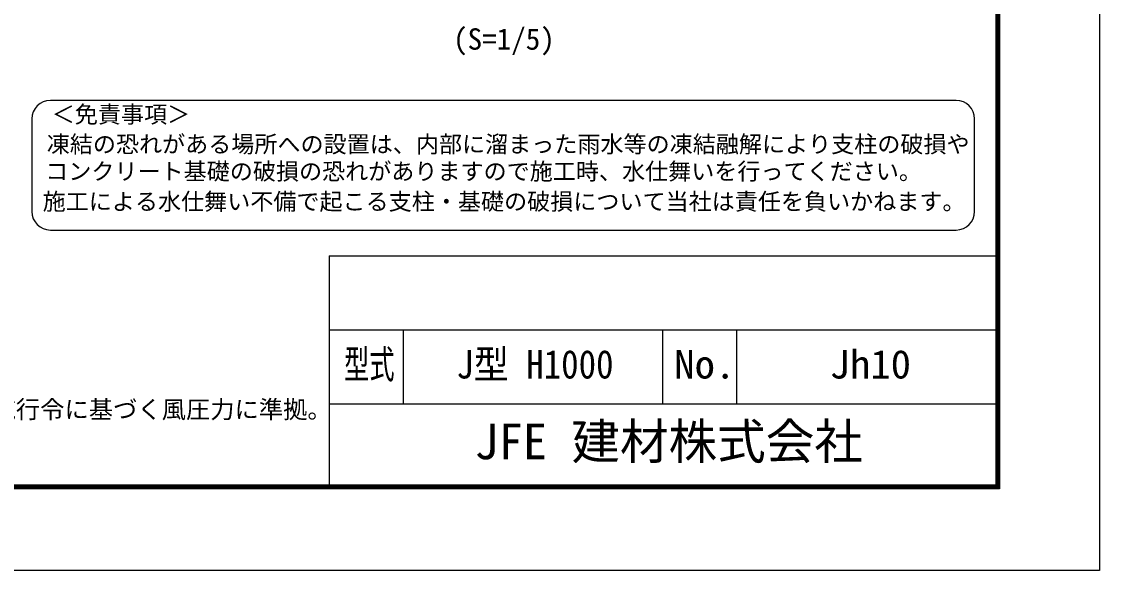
# Model space of a CAD drawing. Units: millimetres, scale not verified, with parts at other scales. Extents: x -4200 to 4200, y -2970 to 2970.
# Drawn here: x 1290 to 4200, y -2970 to -1488 of the extents above; entities that cross this region are included whole.
import ezdxf
from ezdxf.enums import TextEntityAlignment as Align

# ---------------------------------------------------------------- set-up
doc = ezdxf.new("R2010")
doc.units = ezdxf.units.MM
doc.header["$LTSCALE"] = 10
doc.layers.add('0-0_D-TTL-TXT', color=7, linetype='Continuous', lineweight=25)
doc.layers.add('0-C_D-TTL', color=7, linetype='Continuous', lineweight=25)
doc.styles.add('ＭＳ ゴシック', font='')
doc.styles.get('ＭＳ ゴシック').set_extended_font_data('MS Gothic')

msp = doc.modelspace()

# ---------------------------------------------------------------- linework, layer by layer
at = {"layer": '0-0_D-TTL-TXT', "color": 2}
for p, q in [((3813.3, -1700.71), (1367.75, -1700.71)), ((1317.75, -1750.71), (1317.75, -2000.71)), ((3863.3, -2000.71), (3863.3, -1750.71)), ((1367.75, -2050.71), (3813.3, -2050.71))]:
    msp.add_line(p, q, dxfattribs=at)
for centre, start, end in [((1367.75, -1750.71), 90, 180), ((3813.3, -1750.71), 0, 90), ((1367.75, -2000.71), 180, 270), ((3813.3, -2000.71), 270, 0)]:
    msp.add_arc(centre, 50, start, end, dxfattribs=at)
at = {"layer": '0-C_D-TTL'}
for p, q in [((2120.26, -2120), (2120.26, -2740)), ((2120.26, -2120), (3920.26, -2120)), ((2120.26, -2320), (3920.26, -2320)), ((2320.26, -2320), (2320.26, -2520)), ((3020.26, -2320), (3020.26, -2520)), ((3220.26, -2320), (3220.26, -2520)), ((2120.26, -2520), (3920.26, -2520))]:
    msp.add_line(p, q, dxfattribs=at)
at = {"layer": '0-C_D-TTL', "color": 2}
msp.add_lwpolyline([(-4199.74, 2970), (4200.26, 2970), (4200.26, -2970), (-4199.74, -2970)], close=True, dxfattribs=at)
at = {"layer": '0-C_D-TTL'}
for points in [[(-3929.74, 2750), (3930.26, 2750), (3930.26, -2750), (-3929.74, -2750)], [(-3927.24, 2747.5), (3927.76, 2747.5), (3927.76, -2747.5), (-3927.24, -2747.5)], [(-3924.74, 2745), (3925.26, 2745), (3925.26, -2745), (-3924.74, -2745)], [(-3922.24, 2742.5), (3922.76, 2742.5), (3922.76, -2742.5), (-3922.24, -2742.5)], [(-3919.74, 2740), (3920.26, 2740), (3920.26, -2740), (-3919.74, -2740)]]:
    msp.add_lwpolyline(points, close=True, dxfattribs=at)

# ---------------------------------------------------------------- texts
at = {"layer": '0-0_D-TTL-TXT', "style": 'ＭＳ ゴシック'}
for s, height, p in [('(S=1/5)', 57.7, (2454.99, -1581.11)), ('＜免責事項＞ \u3000\u3000', 45.67, (1371.45, -1774.89)), ('凍結の恐れがある場所への設置は、内部に溜まった雨水等の凍結融解により支柱の破損や', 45.67, (1357.93, -1855.38)), ('コンクリート基礎の破損の恐れがありますので施工時、水仕舞いを行ってください。', 45.67, (1353.82, -1928.81)), ('施工による水仕舞い不備で起こる支柱・基礎の破損について当社は責任を負いかねます。 ', 45.67, (1346.83, -2010.3)), ('（設計条件）風荷重：昭和57年改正 建築基準法・同施行令に基づく風圧力に準拠。', 48.09, (-332.19, -2573.6)), ('JFE 建材株式会社', 96.19, (2512.64, -2698.5))]:
    msp.add_text(s, height=height, dxfattribs=at).set_placement(p, align=Align.BOTTOM_LEFT)
for s, height, width, p in [('型式', 76.97, 0.65, (2160.52, -2474.8)), ('J型 H1000', 76.98, 0.9, (2463.86, -2474.8)), ('No.', 76.98, 1.05, (3052.26, -2474.8)), ('Jh10', 76.98, 1.05, (3471.59, -2474.8))]:
    msp.add_text(s, height=height, dxfattribs=dict(at, width=width)).set_placement(p, align=Align.BOTTOM_LEFT)

doc.saveas('drawing.dxf')
